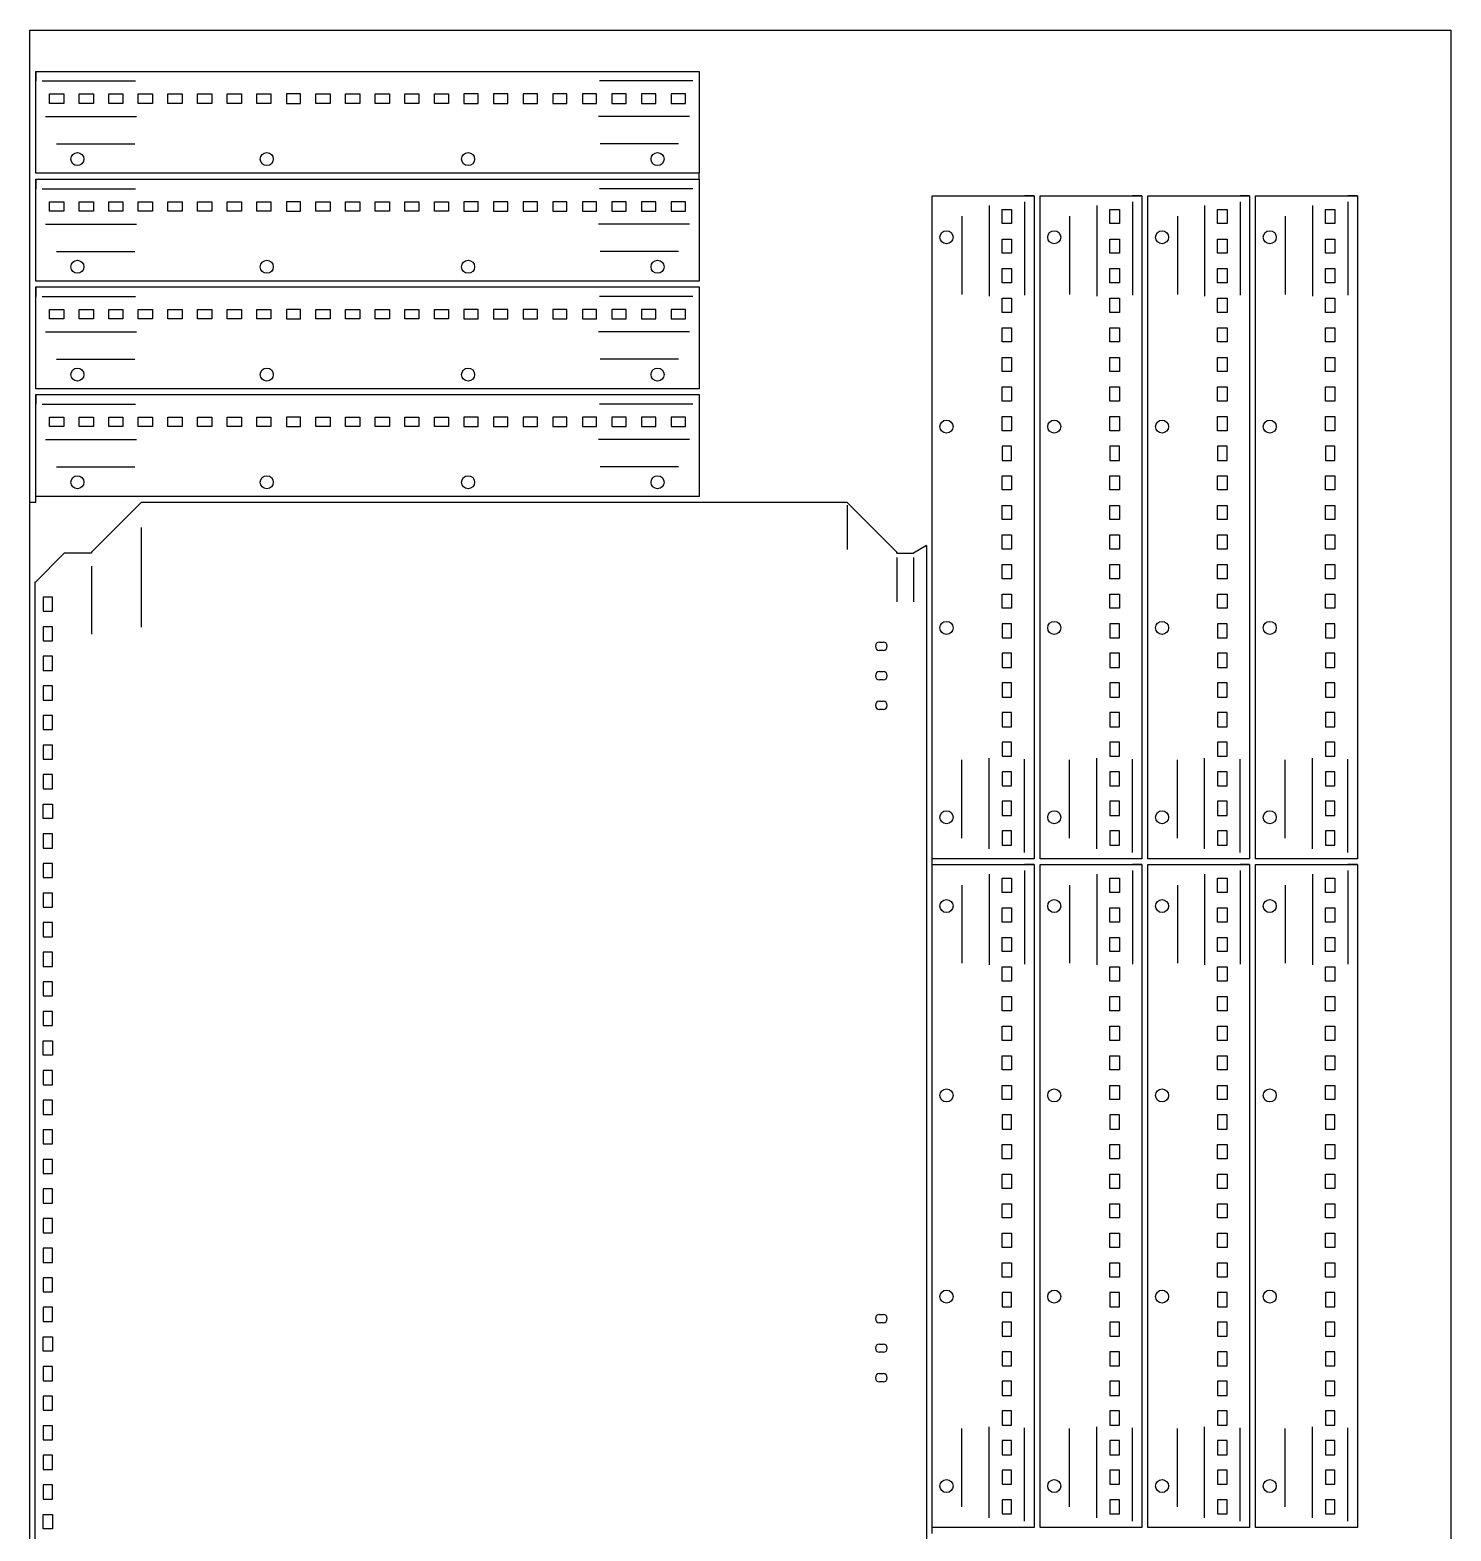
# Model space of a CAD drawing. Header units: millimetres. Extents: x 4422 to 11886, y 3045 to 5549.
# Drawn here: x 7563 to 8763, y 4177 to 5445 of the extents above; entities that cross this region are included whole.
import ezdxf

# ---------------------------------------------------------------- set-up
doc = ezdxf.new("R2010")
doc.units = ezdxf.units.MM

msp = doc.modelspace()

# ---------------------------------------------------------------- linework, layer by layer
for p, q in [((7563.1, 5444.9), (8763.1, 5444.9)), ((7563.1, 3044.9), (7563.1, 5444.9)), ((8763.1, 5444.9), (8763.1, 3044.9)), ((7568.1, 5409.9), (8128.1, 5409.9)), ((7568.1, 5323.9), (7568.1, 5409.9)), ((7568.1, 5409.9), (7568.1, 5401.9)), ((7573.3, 5401.9), (7652.2, 5401.9)), ((8122.9, 5401.9), (8044.1, 5401.9)), ((8128.1, 5409.9), (8128.1, 5323.9)), ((7568.1, 5348.9), (7568.1, 5371.9)), ((7576.3, 5371.9), (7653, 5371.9)), ((8120, 5371.9), (8043.3, 5371.9)), ((7568.1, 5323.9), (7568.1, 5348.9)), ((7585.4, 5348.9), (7651.6, 5348.9)), ((8110.8, 5348.9), (8044.7, 5348.9)), ((7568.1, 5323.9), (7568.1, 5335.9)), ((8128.1, 5323.9), (7568.1, 5323.9)), ((7568.1, 5318.9), (8128.1, 5318.9)), ((7568.1, 5232.9), (7568.1, 5318.9)), ((7568.1, 5318.9), (7568.1, 5310.9)), ((8128.1, 5318.9), (8128.1, 5323.9)), ((8128.1, 5318.9), (8128.1, 5232.9)), ((7573.3, 5310.9), (7652.2, 5310.9)), ((8122.9, 5310.9), (8044.1, 5310.9)), ((8325.1, 4744.9), (8325.1, 5304.9)), ((8325.1, 5304.9), (8411.1, 5304.9)), ((8325.1, 5304.9), (8350.1, 5304.9)), ((8325.1, 5304.9), (8337.1, 5304.9)), ((8350.1, 5304.9), (8373.1, 5304.9)), ((8411.1, 5304.9), (8403.1, 5304.9)), ((8411.1, 5304.9), (8411.1, 4744.9)), ((8416.1, 4744.9), (8416.1, 5304.9)), ((8416.1, 5304.9), (8502.1, 5304.9)), ((8416.1, 5304.9), (8441.1, 5304.9)), ((8416.1, 5304.9), (8428.1, 5304.9)), ((8441.1, 5304.9), (8464.1, 5304.9)), ((8502.1, 5304.9), (8494.1, 5304.9)), ((8502.1, 5304.9), (8502.1, 4744.9)), ((8507.1, 4744.9), (8507.1, 5304.9)), ((8507.1, 5304.9), (8593.1, 5304.9)), ((8507.1, 5304.9), (8532.1, 5304.9)), ((8507.1, 5304.9), (8519.1, 5304.9)), ((8532.1, 5304.9), (8555.1, 5304.9)), ((8593.1, 5304.9), (8585.1, 5304.9)), ((8593.1, 5304.9), (8593.1, 4744.9)), ((8598.1, 4744.9), (8598.1, 5304.9)), ((8598.1, 5304.9), (8684.1, 5304.9)), ((8598.1, 5304.9), (8623.1, 5304.9)), ((8598.1, 5304.9), (8610.1, 5304.9)), ((8623.1, 5304.9), (8646.1, 5304.9)), ((8684.1, 5304.9), (8676.1, 5304.9)), ((8684.1, 5304.9), (8684.1, 4744.9)), ((8350.1, 5287.6), (8350.1, 5221.5)), ((8373.1, 5296.8), (8373.1, 5220.1)), ((8403.1, 5299.8), (8403.1, 5220.9)), ((8441.1, 5287.6), (8441.1, 5221.5)), ((8464.1, 5296.8), (8464.1, 5220.1)), ((8494.1, 5299.8), (8494.1, 5220.9)), ((8532.1, 5287.6), (8532.1, 5221.5)), ((8555.1, 5296.8), (8555.1, 5220.1)), ((8585.1, 5299.8), (8585.1, 5220.9)), ((8623.1, 5287.6), (8623.1, 5221.5)), ((8646.1, 5296.8), (8646.1, 5220.1)), ((8676.1, 5299.8), (8676.1, 5220.9)), ((7568.1, 5257.9), (7568.1, 5280.9)), ((7576.3, 5280.9), (7653, 5280.9)), ((8120, 5280.9), (8043.3, 5280.9)), ((7568.1, 5232.9), (7568.1, 5257.9)), ((7585.4, 5257.9), (7651.6, 5257.9)), ((8110.8, 5257.9), (8044.7, 5257.9)), ((7568.1, 5232.9), (7568.1, 5244.9)), ((8128.1, 5232.9), (7568.1, 5232.9)), ((7568.1, 5227.9), (8128.1, 5227.9)), ((7568.1, 5141.9), (7568.1, 5227.9)), ((7568.1, 5227.9), (7568.1, 5219.9)), ((8128.1, 5227.9), (8128.1, 5141.9)), ((7573.3, 5219.9), (7652.2, 5219.9)), ((8122.9, 5219.9), (8044.1, 5219.9)), ((7568.1, 5166.9), (7568.1, 5189.9)), ((7576.3, 5189.9), (7653, 5189.9)), ((8120, 5189.9), (8043.3, 5189.9)), ((7568.1, 5141.9), (7568.1, 5166.9)), ((7585.4, 5166.9), (7651.6, 5166.9)), ((8110.8, 5166.9), (8044.7, 5166.9)), ((7568.1, 5141.9), (7568.1, 5153.9)), ((8128.1, 5141.9), (7568.1, 5141.9)), ((7568.1, 5136.9), (8128.1, 5136.9)), ((7568.1, 5050.9), (7568.1, 5136.9)), ((7568.1, 5136.9), (7568.1, 5128.9)), ((8128.1, 5136.9), (8128.1, 5050.9)), ((7573.3, 5128.9), (7652.2, 5128.9)), ((8122.9, 5128.9), (8044.1, 5128.9)), ((7568.1, 5075.9), (7568.1, 5098.9)), ((7576.3, 5098.9), (7653, 5098.9)), ((8120, 5098.9), (8043.3, 5098.9)), ((7568.1, 5050.9), (7568.1, 5075.9)), ((7585.4, 5075.9), (7651.6, 5075.9)), ((8110.8, 5075.9), (8044.7, 5075.9)), ((7568.1, 5050.9), (7568.1, 5062.9)), ((7568.1, 5045.9), (7568.1, 5050.9)), ((8128.1, 5050.9), (7568.1, 5050.9)), ((7568.1, 5045.9), (7563.1, 5045.9)), ((8253.1, 5045.9), (7657.1, 5045.9)), ((8295.1, 5003.9), (8253.1, 5045.9)), ((8253.1, 5043.5), (8253.1, 5006)), ((7657.1, 5024.8), (7657.1, 4940.4)), ((8320.1, 5009.4), (8309.1, 5002.9)), ((8320.1, 5009.4), (8320.1, 3085.4)), ((7567.1, 4977.9), (7592.1, 5002.9)), ((7615.1, 5002.9), (7592.1, 5002.9)), ((7615.1, 5003.9), (7615.1, 5002.9)), ((8295.1, 5002.9), (8295.1, 5003.9)), ((8295.1, 5003.9), (8295.1, 5002.9)), ((8295.1, 5002.9), (8309.1, 5002.9)), ((8295.1, 4999.4), (8295.1, 4961.9)), ((8309.1, 4999.4), (8309.1, 4961.9)), ((7615.1, 4991.9), (7615.1, 4934.6)), ((7567.1, 4978.9), (7567.1, 3116.9)), ((8350.1, 4762.3), (8350.1, 4828.4)), ((8373.1, 4753.1), (8373.1, 4829.8)), ((8403.1, 4750.1), (8403.1, 4829)), ((8441.1, 4762.3), (8441.1, 4828.4)), ((8464.1, 4753.1), (8464.1, 4829.8)), ((8494.1, 4750.1), (8494.1, 4829)), ((8532.1, 4762.3), (8532.1, 4828.4)), ((8555.1, 4753.1), (8555.1, 4829.8)), ((8585.1, 4750.1), (8585.1, 4829)), ((8623.1, 4762.3), (8623.1, 4828.4)), ((8646.1, 4753.1), (8646.1, 4829.8)), ((8676.1, 4750.1), (8676.1, 4829)), ((8325.1, 4739.9), (8325.1, 4744.9)), ((8411.1, 4744.9), (8325.1, 4744.9)), ((8502.1, 4744.9), (8416.1, 4744.9)), ((8593.1, 4744.9), (8507.1, 4744.9)), ((8684.1, 4744.9), (8598.1, 4744.9)), ((8325.1, 4179.9), (8325.1, 4739.9)), ((8325.1, 4739.9), (8411.1, 4739.9)), ((8325.1, 4739.9), (8350.1, 4739.9)), ((8325.1, 4739.9), (8337.1, 4739.9)), ((8350.1, 4739.9), (8373.1, 4739.9)), ((8373.1, 4731.8), (8373.1, 4655.1)), ((8411.1, 4739.9), (8403.1, 4739.9)), ((8403.1, 4734.8), (8403.1, 4655.9)), ((8411.1, 4739.9), (8411.1, 4179.9)), ((8416.1, 4179.9), (8416.1, 4739.9)), ((8416.1, 4739.9), (8502.1, 4739.9)), ((8416.1, 4739.9), (8441.1, 4739.9)), ((8416.1, 4739.9), (8428.1, 4739.9)), ((8441.1, 4739.9), (8464.1, 4739.9)), ((8464.1, 4731.8), (8464.1, 4655.1)), ((8502.1, 4739.9), (8494.1, 4739.9)), ((8494.1, 4734.8), (8494.1, 4655.9)), ((8502.1, 4739.9), (8502.1, 4179.9)), ((8507.1, 4179.9), (8507.1, 4739.9)), ((8507.1, 4739.9), (8593.1, 4739.9)), ((8507.1, 4739.9), (8532.1, 4739.9)), ((8507.1, 4739.9), (8519.1, 4739.9)), ((8532.1, 4739.9), (8555.1, 4739.9)), ((8555.1, 4731.8), (8555.1, 4655.1)), ((8593.1, 4739.9), (8585.1, 4739.9)), ((8585.1, 4734.8), (8585.1, 4655.9)), ((8593.1, 4739.9), (8593.1, 4179.9)), ((8598.1, 4179.9), (8598.1, 4739.9)), ((8598.1, 4739.9), (8684.1, 4739.9)), ((8598.1, 4739.9), (8623.1, 4739.9)), ((8598.1, 4739.9), (8610.1, 4739.9)), ((8623.1, 4739.9), (8646.1, 4739.9)), ((8646.1, 4731.8), (8646.1, 4655.1)), ((8684.1, 4739.9), (8676.1, 4739.9)), ((8676.1, 4734.8), (8676.1, 4655.9)), ((8684.1, 4739.9), (8684.1, 4179.9)), ((8350.1, 4722.6), (8350.1, 4656.5)), ((8441.1, 4722.6), (8441.1, 4656.5)), ((8532.1, 4722.6), (8532.1, 4656.5)), ((8623.1, 4722.6), (8623.1, 4656.5)), ((8350.1, 4197.3), (8350.1, 4263.4)), ((8373.1, 4188.1), (8373.1, 4264.8)), ((8403.1, 4185.1), (8403.1, 4264)), ((8441.1, 4197.3), (8441.1, 4263.4)), ((8464.1, 4188.1), (8464.1, 4264.8)), ((8494.1, 4185.1), (8494.1, 4264)), ((8532.1, 4197.3), (8532.1, 4263.4)), ((8555.1, 4188.1), (8555.1, 4264.8)), ((8585.1, 4185.1), (8585.1, 4264)), ((8623.1, 4197.3), (8623.1, 4263.4)), ((8646.1, 4188.1), (8646.1, 4264.8)), ((8676.1, 4185.1), (8676.1, 4264)), ((8325.1, 4174.9), (8325.1, 4179.9)), ((8411.1, 4179.9), (8325.1, 4179.9)), ((8502.1, 4179.9), (8416.1, 4179.9)), ((8593.1, 4179.9), (8507.1, 4179.9)), ((8684.1, 4179.9), (8598.1, 4179.9))]:
    msp.add_line(p, q)
at = {"color": 1}
for p, q in [((7657.1, 5045.9), (7615.1, 5003.9)), ((8320.1, 5008.4), (8320.1, 5009.4)), ((7615.1, 5003.9), (7615.1, 5002.9)), ((7567.1, 4977.9), (7567.1, 4920.4))]:
    msp.add_line(p, q, dxfattribs=at)
at = {"color": 0}
for points in [[(7591.6, 5382.9), (7579.6, 5382.9), (7579.6, 5390.9), (7591.6, 5390.9)], [(7616.6, 5382.9), (7604.6, 5382.9), (7604.6, 5390.9), (7616.6, 5390.9)], [(7641.6, 5382.9), (7629.6, 5382.9), (7629.6, 5390.9), (7641.6, 5390.9)], [(7666.6, 5382.9), (7654.6, 5382.9), (7654.6, 5390.9), (7666.6, 5390.9)], [(7691.6, 5382.9), (7679.6, 5382.9), (7679.6, 5390.9), (7691.6, 5390.9)], [(7716.6, 5382.9), (7704.6, 5382.9), (7704.6, 5390.9), (7716.6, 5390.9)], [(7741.6, 5382.9), (7729.6, 5382.9), (7729.6, 5390.9), (7741.6, 5390.9)], [(7766.6, 5382.9), (7754.6, 5382.9), (7754.6, 5390.9), (7766.6, 5390.9)], [(7779.6, 5382.9), (7791.6, 5382.9), (7791.6, 5390.9), (7779.6, 5390.9)], [(7816.6, 5382.9), (7804.6, 5382.9), (7804.6, 5390.9), (7816.6, 5390.9)], [(7841.6, 5382.9), (7829.6, 5382.9), (7829.6, 5390.9), (7841.6, 5390.9)], [(7866.6, 5382.9), (7854.6, 5382.9), (7854.6, 5390.9), (7866.6, 5390.9)], [(7891.6, 5382.9), (7879.6, 5382.9), (7879.6, 5390.9), (7891.6, 5390.9)], [(7916.6, 5382.9), (7904.6, 5382.9), (7904.6, 5390.9), (7916.6, 5390.9)], [(7929.6, 5382.9), (7941.6, 5382.9), (7941.6, 5390.9), (7929.6, 5390.9)], [(7954.6, 5382.9), (7966.6, 5382.9), (7966.6, 5390.9), (7954.6, 5390.9)], [(7979.6, 5382.9), (7991.6, 5382.9), (7991.6, 5390.9), (7979.6, 5390.9)], [(8004.6, 5382.9), (8016.6, 5382.9), (8016.6, 5390.9), (8004.6, 5390.9)], [(8029.6, 5382.9), (8041.6, 5382.9), (8041.6, 5390.9), (8029.6, 5390.9)], [(8054.6, 5382.9), (8066.6, 5382.9), (8066.6, 5390.9), (8054.6, 5390.9)], [(8079.6, 5382.9), (8091.6, 5382.9), (8091.6, 5390.9), (8079.6, 5390.9)], [(8104.6, 5382.9), (8116.6, 5382.9), (8116.6, 5390.9), (8104.6, 5390.9)], [(7591.6, 5291.9), (7579.6, 5291.9), (7579.6, 5299.9), (7591.6, 5299.9)], [(7616.6, 5291.9), (7604.6, 5291.9), (7604.6, 5299.9), (7616.6, 5299.9)], [(7641.6, 5291.9), (7629.6, 5291.9), (7629.6, 5299.9), (7641.6, 5299.9)], [(7666.6, 5291.9), (7654.6, 5291.9), (7654.6, 5299.9), (7666.6, 5299.9)], [(7691.6, 5291.9), (7679.6, 5291.9), (7679.6, 5299.9), (7691.6, 5299.9)], [(7716.6, 5291.9), (7704.6, 5291.9), (7704.6, 5299.9), (7716.6, 5299.9)], [(7741.6, 5291.9), (7729.6, 5291.9), (7729.6, 5299.9), (7741.6, 5299.9)], [(7766.6, 5291.9), (7754.6, 5291.9), (7754.6, 5299.9), (7766.6, 5299.9)], [(7779.6, 5291.9), (7791.6, 5291.9), (7791.6, 5299.9), (7779.6, 5299.9)], [(7816.6, 5291.9), (7804.6, 5291.9), (7804.6, 5299.9), (7816.6, 5299.9)], [(7841.6, 5291.9), (7829.6, 5291.9), (7829.6, 5299.9), (7841.6, 5299.9)], [(7866.6, 5291.9), (7854.6, 5291.9), (7854.6, 5299.9), (7866.6, 5299.9)], [(7891.6, 5291.9), (7879.6, 5291.9), (7879.6, 5299.9), (7891.6, 5299.9)], [(7916.6, 5291.9), (7904.6, 5291.9), (7904.6, 5299.9), (7916.6, 5299.9)], [(7929.6, 5291.9), (7941.6, 5291.9), (7941.6, 5299.9), (7929.6, 5299.9)], [(7954.6, 5291.9), (7966.6, 5291.9), (7966.6, 5299.9), (7954.6, 5299.9)], [(7979.6, 5291.9), (7991.6, 5291.9), (7991.6, 5299.9), (7979.6, 5299.9)], [(8004.6, 5291.9), (8016.6, 5291.9), (8016.6, 5299.9), (8004.6, 5299.9)], [(8029.6, 5291.9), (8041.6, 5291.9), (8041.6, 5299.9), (8029.6, 5299.9)], [(8054.6, 5291.9), (8066.6, 5291.9), (8066.6, 5299.9), (8054.6, 5299.9)], [(8079.6, 5291.9), (8091.6, 5291.9), (8091.6, 5299.9), (8079.6, 5299.9)], [(8104.6, 5291.9), (8116.6, 5291.9), (8116.6, 5299.9), (8104.6, 5299.9)], [(8384.1, 5281.4), (8384.1, 5293.4), (8392.1, 5293.4), (8392.1, 5281.4)], [(8475.1, 5281.4), (8475.1, 5293.4), (8483.1, 5293.4), (8483.1, 5281.4)], [(8566.1, 5281.4), (8566.1, 5293.4), (8574.1, 5293.4), (8574.1, 5281.4)], [(8657.1, 5281.4), (8657.1, 5293.4), (8665.1, 5293.4), (8665.1, 5281.4)], [(8384.1, 5256.4), (8384.1, 5268.4), (8392.1, 5268.4), (8392.1, 5256.4)], [(8475.1, 5256.4), (8475.1, 5268.4), (8483.1, 5268.4), (8483.1, 5256.4)], [(8566.1, 5256.4), (8566.1, 5268.4), (8574.1, 5268.4), (8574.1, 5256.4)], [(8657.1, 5256.4), (8657.1, 5268.4), (8665.1, 5268.4), (8665.1, 5256.4)], [(8384.1, 5231.4), (8384.1, 5243.4), (8392.1, 5243.4), (8392.1, 5231.4)], [(8475.1, 5231.4), (8475.1, 5243.4), (8483.1, 5243.4), (8483.1, 5231.4)], [(8566.1, 5231.4), (8566.1, 5243.4), (8574.1, 5243.4), (8574.1, 5231.4)], [(8657.1, 5231.4), (8657.1, 5243.4), (8665.1, 5243.4), (8665.1, 5231.4)], [(8384.1, 5206.4), (8384.1, 5218.4), (8392.1, 5218.4), (8392.1, 5206.4)], [(8475.1, 5206.4), (8475.1, 5218.4), (8483.1, 5218.4), (8483.1, 5206.4)], [(8566.1, 5206.4), (8566.1, 5218.4), (8574.1, 5218.4), (8574.1, 5206.4)], [(8657.1, 5206.4), (8657.1, 5218.4), (8665.1, 5218.4), (8665.1, 5206.4)], [(7591.6, 5200.9), (7579.6, 5200.9), (7579.6, 5208.9), (7591.6, 5208.9)], [(7616.6, 5200.9), (7604.6, 5200.9), (7604.6, 5208.9), (7616.6, 5208.9)], [(7641.6, 5200.9), (7629.6, 5200.9), (7629.6, 5208.9), (7641.6, 5208.9)], [(7666.6, 5200.9), (7654.6, 5200.9), (7654.6, 5208.9), (7666.6, 5208.9)], [(7691.6, 5200.9), (7679.6, 5200.9), (7679.6, 5208.9), (7691.6, 5208.9)], [(7716.6, 5200.9), (7704.6, 5200.9), (7704.6, 5208.9), (7716.6, 5208.9)], [(7741.6, 5200.9), (7729.6, 5200.9), (7729.6, 5208.9), (7741.6, 5208.9)], [(7766.6, 5200.9), (7754.6, 5200.9), (7754.6, 5208.9), (7766.6, 5208.9)], [(7779.6, 5200.9), (7791.6, 5200.9), (7791.6, 5208.9), (7779.6, 5208.9)], [(7816.6, 5200.9), (7804.6, 5200.9), (7804.6, 5208.9), (7816.6, 5208.9)], [(7841.6, 5200.9), (7829.6, 5200.9), (7829.6, 5208.9), (7841.6, 5208.9)], [(7866.6, 5200.9), (7854.6, 5200.9), (7854.6, 5208.9), (7866.6, 5208.9)], [(7891.6, 5200.9), (7879.6, 5200.9), (7879.6, 5208.9), (7891.6, 5208.9)], [(7916.6, 5200.9), (7904.6, 5200.9), (7904.6, 5208.9), (7916.6, 5208.9)], [(7929.6, 5200.9), (7941.6, 5200.9), (7941.6, 5208.9), (7929.6, 5208.9)], [(7954.6, 5200.9), (7966.6, 5200.9), (7966.6, 5208.9), (7954.6, 5208.9)], [(7979.6, 5200.9), (7991.6, 5200.9), (7991.6, 5208.9), (7979.6, 5208.9)], [(8004.6, 5200.9), (8016.6, 5200.9), (8016.6, 5208.9), (8004.6, 5208.9)], [(8029.6, 5200.9), (8041.6, 5200.9), (8041.6, 5208.9), (8029.6, 5208.9)], [(8054.6, 5200.9), (8066.6, 5200.9), (8066.6, 5208.9), (8054.6, 5208.9)], [(8079.6, 5200.9), (8091.6, 5200.9), (8091.6, 5208.9), (8079.6, 5208.9)], [(8104.6, 5200.9), (8116.6, 5200.9), (8116.6, 5208.9), (8104.6, 5208.9)], [(8384.1, 5181.4), (8384.1, 5193.4), (8392.1, 5193.4), (8392.1, 5181.4)], [(8475.1, 5181.4), (8475.1, 5193.4), (8483.1, 5193.4), (8483.1, 5181.4)], [(8566.1, 5181.4), (8566.1, 5193.4), (8574.1, 5193.4), (8574.1, 5181.4)], [(8657.1, 5181.4), (8657.1, 5193.4), (8665.1, 5193.4), (8665.1, 5181.4)], [(8384.1, 5156.4), (8384.1, 5168.4), (8392.1, 5168.4), (8392.1, 5156.4)], [(8475.1, 5156.4), (8475.1, 5168.4), (8483.1, 5168.4), (8483.1, 5156.4)], [(8566.1, 5156.4), (8566.1, 5168.4), (8574.1, 5168.4), (8574.1, 5156.4)], [(8657.1, 5156.4), (8657.1, 5168.4), (8665.1, 5168.4), (8665.1, 5156.4)], [(8384.1, 5131.4), (8384.1, 5143.4), (8392.1, 5143.4), (8392.1, 5131.4)], [(8475.1, 5131.4), (8475.1, 5143.4), (8483.1, 5143.4), (8483.1, 5131.4)], [(8566.1, 5131.4), (8566.1, 5143.4), (8574.1, 5143.4), (8574.1, 5131.4)], [(8657.1, 5131.4), (8657.1, 5143.4), (8665.1, 5143.4), (8665.1, 5131.4)], [(7591.6, 5109.9), (7579.6, 5109.9), (7579.6, 5117.9), (7591.6, 5117.9)], [(7616.6, 5109.9), (7604.6, 5109.9), (7604.6, 5117.9), (7616.6, 5117.9)], [(7641.6, 5109.9), (7629.6, 5109.9), (7629.6, 5117.9), (7641.6, 5117.9)], [(7666.6, 5109.9), (7654.6, 5109.9), (7654.6, 5117.9), (7666.6, 5117.9)], [(7691.6, 5109.9), (7679.6, 5109.9), (7679.6, 5117.9), (7691.6, 5117.9)], [(7716.6, 5109.9), (7704.6, 5109.9), (7704.6, 5117.9), (7716.6, 5117.9)], [(7741.6, 5109.9), (7729.6, 5109.9), (7729.6, 5117.9), (7741.6, 5117.9)], [(7766.6, 5109.9), (7754.6, 5109.9), (7754.6, 5117.9), (7766.6, 5117.9)], [(7779.6, 5109.9), (7791.6, 5109.9), (7791.6, 5117.9), (7779.6, 5117.9)], [(7816.6, 5109.9), (7804.6, 5109.9), (7804.6, 5117.9), (7816.6, 5117.9)], [(7841.6, 5109.9), (7829.6, 5109.9), (7829.6, 5117.9), (7841.6, 5117.9)], [(7866.6, 5109.9), (7854.6, 5109.9), (7854.6, 5117.9), (7866.6, 5117.9)], [(7891.6, 5109.9), (7879.6, 5109.9), (7879.6, 5117.9), (7891.6, 5117.9)], [(7916.6, 5109.9), (7904.6, 5109.9), (7904.6, 5117.9), (7916.6, 5117.9)], [(7929.6, 5109.9), (7941.6, 5109.9), (7941.6, 5117.9), (7929.6, 5117.9)], [(7954.6, 5109.9), (7966.6, 5109.9), (7966.6, 5117.9), (7954.6, 5117.9)], [(7979.6, 5109.9), (7991.6, 5109.9), (7991.6, 5117.9), (7979.6, 5117.9)], [(8004.6, 5109.9), (8016.6, 5109.9), (8016.6, 5117.9), (8004.6, 5117.9)], [(8029.6, 5109.9), (8041.6, 5109.9), (8041.6, 5117.9), (8029.6, 5117.9)], [(8054.6, 5109.9), (8066.6, 5109.9), (8066.6, 5117.9), (8054.6, 5117.9)], [(8079.6, 5109.9), (8091.6, 5109.9), (8091.6, 5117.9), (8079.6, 5117.9)], [(8104.6, 5109.9), (8116.6, 5109.9), (8116.6, 5117.9), (8104.6, 5117.9)], [(8384.1, 5106.4), (8384.1, 5118.4), (8392.1, 5118.4), (8392.1, 5106.4)], [(8475.1, 5106.4), (8475.1, 5118.4), (8483.1, 5118.4), (8483.1, 5106.4)], [(8566.1, 5106.4), (8566.1, 5118.4), (8574.1, 5118.4), (8574.1, 5106.4)], [(8657.1, 5106.4), (8657.1, 5118.4), (8665.1, 5118.4), (8665.1, 5106.4)], [(8384.1, 5093.4), (8384.1, 5081.4), (8392.1, 5081.4), (8392.1, 5093.4)], [(8475.1, 5093.4), (8475.1, 5081.4), (8483.1, 5081.4), (8483.1, 5093.4)], [(8566.1, 5093.4), (8566.1, 5081.4), (8574.1, 5081.4), (8574.1, 5093.4)], [(8657.1, 5093.4), (8657.1, 5081.4), (8665.1, 5081.4), (8665.1, 5093.4)], [(8384.1, 5056.4), (8384.1, 5068.4), (8392.1, 5068.4), (8392.1, 5056.4)], [(8475.1, 5056.4), (8475.1, 5068.4), (8483.1, 5068.4), (8483.1, 5056.4)], [(8566.1, 5056.4), (8566.1, 5068.4), (8574.1, 5068.4), (8574.1, 5056.4)], [(8657.1, 5056.4), (8657.1, 5068.4), (8665.1, 5068.4), (8665.1, 5056.4)], [(8384.1, 5031.4), (8384.1, 5043.4), (8392.1, 5043.4), (8392.1, 5031.4)], [(8475.1, 5031.4), (8475.1, 5043.4), (8483.1, 5043.4), (8483.1, 5031.4)], [(8566.1, 5031.4), (8566.1, 5043.4), (8574.1, 5043.4), (8574.1, 5031.4)], [(8657.1, 5031.4), (8657.1, 5043.4), (8665.1, 5043.4), (8665.1, 5031.4)], [(8384.1, 5006.4), (8384.1, 5018.4), (8392.1, 5018.4), (8392.1, 5006.4)], [(8475.1, 5006.4), (8475.1, 5018.4), (8483.1, 5018.4), (8483.1, 5006.4)], [(8566.1, 5006.4), (8566.1, 5018.4), (8574.1, 5018.4), (8574.1, 5006.4)], [(8657.1, 5006.4), (8657.1, 5018.4), (8665.1, 5018.4), (8665.1, 5006.4)], [(8384.1, 4981.4), (8384.1, 4993.4), (8392.1, 4993.4), (8392.1, 4981.4)], [(8475.1, 4981.4), (8475.1, 4993.4), (8483.1, 4993.4), (8483.1, 4981.4)], [(8566.1, 4981.4), (8566.1, 4993.4), (8574.1, 4993.4), (8574.1, 4981.4)], [(8657.1, 4981.4), (8657.1, 4993.4), (8665.1, 4993.4), (8665.1, 4981.4)], [(7582.1, 4953.9), (7582.1, 4965.9), (7574.1, 4965.9), (7574.1, 4953.9)], [(8384.1, 4956.4), (8384.1, 4968.4), (8392.1, 4968.4), (8392.1, 4956.4)], [(8475.1, 4956.4), (8475.1, 4968.4), (8483.1, 4968.4), (8483.1, 4956.4)], [(8566.1, 4956.4), (8566.1, 4968.4), (8574.1, 4968.4), (8574.1, 4956.4)], [(8657.1, 4956.4), (8657.1, 4968.4), (8665.1, 4968.4), (8665.1, 4956.4)], [(7582.1, 4928.9), (7582.1, 4940.9), (7574.1, 4940.9), (7574.1, 4928.9)], [(8384.1, 4943.4), (8384.1, 4931.4), (8392.1, 4931.4), (8392.1, 4943.4)], [(8475.1, 4943.4), (8475.1, 4931.4), (8483.1, 4931.4), (8483.1, 4943.4)], [(8566.1, 4943.4), (8566.1, 4931.4), (8574.1, 4931.4), (8574.1, 4943.4)], [(8657.1, 4943.4), (8657.1, 4931.4), (8665.1, 4931.4), (8665.1, 4943.4)], [(7582.1, 4903.9), (7582.1, 4915.9), (7574.1, 4915.9), (7574.1, 4903.9)], [(8384.1, 4918.4), (8384.1, 4906.4), (8392.1, 4906.4), (8392.1, 4918.4)], [(8475.1, 4918.4), (8475.1, 4906.4), (8483.1, 4906.4), (8483.1, 4918.4)], [(8566.1, 4918.4), (8566.1, 4906.4), (8574.1, 4906.4), (8574.1, 4918.4)], [(8657.1, 4918.4), (8657.1, 4906.4), (8665.1, 4906.4), (8665.1, 4918.4)], [(7582.1, 4878.9), (7582.1, 4890.9), (7574.1, 4890.9), (7574.1, 4878.9)], [(8384.1, 4893.4), (8384.1, 4881.4), (8392.1, 4881.4), (8392.1, 4893.4)], [(8475.1, 4893.4), (8475.1, 4881.4), (8483.1, 4881.4), (8483.1, 4893.4)], [(8566.1, 4893.4), (8566.1, 4881.4), (8574.1, 4881.4), (8574.1, 4893.4)], [(8657.1, 4893.4), (8657.1, 4881.4), (8665.1, 4881.4), (8665.1, 4893.4)], [(7582.1, 4853.9), (7582.1, 4865.9), (7574.1, 4865.9), (7574.1, 4853.9)], [(8384.1, 4868.4), (8384.1, 4856.4), (8392.1, 4856.4), (8392.1, 4868.4)], [(8475.1, 4868.4), (8475.1, 4856.4), (8483.1, 4856.4), (8483.1, 4868.4)], [(8566.1, 4868.4), (8566.1, 4856.4), (8574.1, 4856.4), (8574.1, 4868.4)], [(8657.1, 4868.4), (8657.1, 4856.4), (8665.1, 4856.4), (8665.1, 4868.4)], [(7582.1, 4828.9), (7582.1, 4840.9), (7574.1, 4840.9), (7574.1, 4828.9)], [(8384.1, 4843.4), (8384.1, 4831.4), (8392.1, 4831.4), (8392.1, 4843.4)], [(8475.1, 4843.4), (8475.1, 4831.4), (8483.1, 4831.4), (8483.1, 4843.4)], [(8566.1, 4843.4), (8566.1, 4831.4), (8574.1, 4831.4), (8574.1, 4843.4)], [(8657.1, 4843.4), (8657.1, 4831.4), (8665.1, 4831.4), (8665.1, 4843.4)], [(8384.1, 4818.4), (8384.1, 4806.4), (8392.1, 4806.4), (8392.1, 4818.4)], [(8475.1, 4818.4), (8475.1, 4806.4), (8483.1, 4806.4), (8483.1, 4818.4)], [(8566.1, 4818.4), (8566.1, 4806.4), (8574.1, 4806.4), (8574.1, 4818.4)], [(8657.1, 4818.4), (8657.1, 4806.4), (8665.1, 4806.4), (8665.1, 4818.4)], [(7582.1, 4803.9), (7582.1, 4815.9), (7574.1, 4815.9), (7574.1, 4803.9)], [(8384.1, 4793.4), (8384.1, 4781.4), (8392.1, 4781.4), (8392.1, 4793.4)], [(8475.1, 4793.4), (8475.1, 4781.4), (8483.1, 4781.4), (8483.1, 4793.4)], [(8566.1, 4793.4), (8566.1, 4781.4), (8574.1, 4781.4), (8574.1, 4793.4)], [(8657.1, 4793.4), (8657.1, 4781.4), (8665.1, 4781.4), (8665.1, 4793.4)], [(7582.1, 4790.9), (7582.1, 4778.9), (7574.1, 4778.9), (7574.1, 4790.9)], [(8384.1, 4768.4), (8384.1, 4756.4), (8392.1, 4756.4), (8392.1, 4768.4)], [(8475.1, 4768.4), (8475.1, 4756.4), (8483.1, 4756.4), (8483.1, 4768.4)], [(8566.1, 4768.4), (8566.1, 4756.4), (8574.1, 4756.4), (8574.1, 4768.4)], [(8657.1, 4768.4), (8657.1, 4756.4), (8665.1, 4756.4), (8665.1, 4768.4)], [(7582.1, 4753.9), (7582.1, 4765.9), (7574.1, 4765.9), (7574.1, 4753.9)], [(7582.1, 4728.9), (7582.1, 4740.9), (7574.1, 4740.9), (7574.1, 4728.9)], [(8384.1, 4716.4), (8384.1, 4728.4), (8392.1, 4728.4), (8392.1, 4716.4)], [(8475.1, 4716.4), (8475.1, 4728.4), (8483.1, 4728.4), (8483.1, 4716.4)], [(8566.1, 4716.4), (8566.1, 4728.4), (8574.1, 4728.4), (8574.1, 4716.4)], [(8657.1, 4716.4), (8657.1, 4728.4), (8665.1, 4728.4), (8665.1, 4716.4)], [(7582.1, 4703.9), (7582.1, 4715.9), (7574.1, 4715.9), (7574.1, 4703.9)], [(8384.1, 4691.4), (8384.1, 4703.4), (8392.1, 4703.4), (8392.1, 4691.4)], [(8475.1, 4691.4), (8475.1, 4703.4), (8483.1, 4703.4), (8483.1, 4691.4)], [(8566.1, 4691.4), (8566.1, 4703.4), (8574.1, 4703.4), (8574.1, 4691.4)], [(8657.1, 4691.4), (8657.1, 4703.4), (8665.1, 4703.4), (8665.1, 4691.4)], [(7582.1, 4678.9), (7582.1, 4690.9), (7574.1, 4690.9), (7574.1, 4678.9)], [(8384.1, 4666.4), (8384.1, 4678.4), (8392.1, 4678.4), (8392.1, 4666.4)], [(8475.1, 4666.4), (8475.1, 4678.4), (8483.1, 4678.4), (8483.1, 4666.4)], [(8566.1, 4666.4), (8566.1, 4678.4), (8574.1, 4678.4), (8574.1, 4666.4)], [(8657.1, 4666.4), (8657.1, 4678.4), (8665.1, 4678.4), (8665.1, 4666.4)], [(7582.1, 4653.9), (7582.1, 4665.9), (7574.1, 4665.9), (7574.1, 4653.9)], [(7582.1, 4628.9), (7582.1, 4640.9), (7574.1, 4640.9), (7574.1, 4628.9)], [(8384.1, 4641.4), (8384.1, 4653.4), (8392.1, 4653.4), (8392.1, 4641.4)], [(8475.1, 4641.4), (8475.1, 4653.4), (8483.1, 4653.4), (8483.1, 4641.4)], [(8566.1, 4641.4), (8566.1, 4653.4), (8574.1, 4653.4), (8574.1, 4641.4)], [(8657.1, 4641.4), (8657.1, 4653.4), (8665.1, 4653.4), (8665.1, 4641.4)], [(8384.1, 4616.4), (8384.1, 4628.4), (8392.1, 4628.4), (8392.1, 4616.4)], [(8475.1, 4616.4), (8475.1, 4628.4), (8483.1, 4628.4), (8483.1, 4616.4)], [(8566.1, 4616.4), (8566.1, 4628.4), (8574.1, 4628.4), (8574.1, 4616.4)], [(8657.1, 4616.4), (8657.1, 4628.4), (8665.1, 4628.4), (8665.1, 4616.4)], [(7582.1, 4603.9), (7582.1, 4615.9), (7574.1, 4615.9), (7574.1, 4603.9)], [(8384.1, 4591.4), (8384.1, 4603.4), (8392.1, 4603.4), (8392.1, 4591.4)], [(8475.1, 4591.4), (8475.1, 4603.4), (8483.1, 4603.4), (8483.1, 4591.4)], [(8566.1, 4591.4), (8566.1, 4603.4), (8574.1, 4603.4), (8574.1, 4591.4)], [(8657.1, 4591.4), (8657.1, 4603.4), (8665.1, 4603.4), (8665.1, 4591.4)], [(7582.1, 4590.9), (7582.1, 4578.9), (7574.1, 4578.9), (7574.1, 4590.9)], [(8384.1, 4566.4), (8384.1, 4578.4), (8392.1, 4578.4), (8392.1, 4566.4)], [(8475.1, 4566.4), (8475.1, 4578.4), (8483.1, 4578.4), (8483.1, 4566.4)], [(8566.1, 4566.4), (8566.1, 4578.4), (8574.1, 4578.4), (8574.1, 4566.4)], [(8657.1, 4566.4), (8657.1, 4578.4), (8665.1, 4578.4), (8665.1, 4566.4)], [(7582.1, 4553.9), (7582.1, 4565.9), (7574.1, 4565.9), (7574.1, 4553.9)], [(8384.1, 4541.4), (8384.1, 4553.4), (8392.1, 4553.4), (8392.1, 4541.4)], [(8475.1, 4541.4), (8475.1, 4553.4), (8483.1, 4553.4), (8483.1, 4541.4)], [(8566.1, 4541.4), (8566.1, 4553.4), (8574.1, 4553.4), (8574.1, 4541.4)], [(8657.1, 4541.4), (8657.1, 4553.4), (8665.1, 4553.4), (8665.1, 4541.4)], [(7582.1, 4528.9), (7582.1, 4540.9), (7574.1, 4540.9), (7574.1, 4528.9)], [(8384.1, 4528.4), (8384.1, 4516.4), (8392.1, 4516.4), (8392.1, 4528.4)], [(8475.1, 4528.4), (8475.1, 4516.4), (8483.1, 4516.4), (8483.1, 4528.4)], [(8566.1, 4528.4), (8566.1, 4516.4), (8574.1, 4516.4), (8574.1, 4528.4)], [(8657.1, 4528.4), (8657.1, 4516.4), (8665.1, 4516.4), (8665.1, 4528.4)], [(7582.1, 4503.9), (7582.1, 4515.9), (7574.1, 4515.9), (7574.1, 4503.9)], [(8384.1, 4491.4), (8384.1, 4503.4), (8392.1, 4503.4), (8392.1, 4491.4)], [(8475.1, 4491.4), (8475.1, 4503.4), (8483.1, 4503.4), (8483.1, 4491.4)], [(8566.1, 4491.4), (8566.1, 4503.4), (8574.1, 4503.4), (8574.1, 4491.4)], [(8657.1, 4491.4), (8657.1, 4503.4), (8665.1, 4503.4), (8665.1, 4491.4)], [(7582.1, 4478.9), (7582.1, 4490.9), (7574.1, 4490.9), (7574.1, 4478.9)], [(8384.1, 4466.4), (8384.1, 4478.4), (8392.1, 4478.4), (8392.1, 4466.4)], [(8475.1, 4466.4), (8475.1, 4478.4), (8483.1, 4478.4), (8483.1, 4466.4)], [(8566.1, 4466.4), (8566.1, 4478.4), (8574.1, 4478.4), (8574.1, 4466.4)], [(8657.1, 4466.4), (8657.1, 4478.4), (8665.1, 4478.4), (8665.1, 4466.4)], [(7582.1, 4453.9), (7582.1, 4465.9), (7574.1, 4465.9), (7574.1, 4453.9)], [(8384.1, 4441.4), (8384.1, 4453.4), (8392.1, 4453.4), (8392.1, 4441.4)], [(8475.1, 4441.4), (8475.1, 4453.4), (8483.1, 4453.4), (8483.1, 4441.4)], [(8566.1, 4441.4), (8566.1, 4453.4), (8574.1, 4453.4), (8574.1, 4441.4)], [(8657.1, 4441.4), (8657.1, 4453.4), (8665.1, 4453.4), (8665.1, 4441.4)], [(7582.1, 4428.9), (7582.1, 4440.9), (7574.1, 4440.9), (7574.1, 4428.9)], [(8384.1, 4416.4), (8384.1, 4428.4), (8392.1, 4428.4), (8392.1, 4416.4)], [(8475.1, 4416.4), (8475.1, 4428.4), (8483.1, 4428.4), (8483.1, 4416.4)], [(8566.1, 4416.4), (8566.1, 4428.4), (8574.1, 4428.4), (8574.1, 4416.4)], [(8657.1, 4416.4), (8657.1, 4428.4), (8665.1, 4428.4), (8665.1, 4416.4)], [(7582.1, 4403.9), (7582.1, 4415.9), (7574.1, 4415.9), (7574.1, 4403.9)], [(8384.1, 4391.4), (8384.1, 4403.4), (8392.1, 4403.4), (8392.1, 4391.4)], [(8475.1, 4391.4), (8475.1, 4403.4), (8483.1, 4403.4), (8483.1, 4391.4)], [(8566.1, 4391.4), (8566.1, 4403.4), (8574.1, 4403.4), (8574.1, 4391.4)], [(8657.1, 4391.4), (8657.1, 4403.4), (8665.1, 4403.4), (8665.1, 4391.4)], [(7582.1, 4378.9), (7582.1, 4390.9), (7574.1, 4390.9), (7574.1, 4378.9)], [(8384.1, 4378.4), (8384.1, 4366.4), (8392.1, 4366.4), (8392.1, 4378.4)], [(8475.1, 4378.4), (8475.1, 4366.4), (8483.1, 4366.4), (8483.1, 4378.4)], [(8566.1, 4378.4), (8566.1, 4366.4), (8574.1, 4366.4), (8574.1, 4378.4)], [(8657.1, 4378.4), (8657.1, 4366.4), (8665.1, 4366.4), (8665.1, 4378.4)], [(7582.1, 4353.9), (7582.1, 4365.9), (7574.1, 4365.9), (7574.1, 4353.9)], [(8384.1, 4353.4), (8384.1, 4341.4), (8392.1, 4341.4), (8392.1, 4353.4)], [(8475.1, 4353.4), (8475.1, 4341.4), (8483.1, 4341.4), (8483.1, 4353.4)], [(8566.1, 4353.4), (8566.1, 4341.4), (8574.1, 4341.4), (8574.1, 4353.4)], [(8657.1, 4353.4), (8657.1, 4341.4), (8665.1, 4341.4), (8665.1, 4353.4)], [(7582.1, 4340.9), (7582.1, 4328.9), (7574.1, 4328.9), (7574.1, 4340.9)], [(8384.1, 4328.4), (8384.1, 4316.4), (8392.1, 4316.4), (8392.1, 4328.4)], [(8475.1, 4328.4), (8475.1, 4316.4), (8483.1, 4316.4), (8483.1, 4328.4)], [(8566.1, 4328.4), (8566.1, 4316.4), (8574.1, 4316.4), (8574.1, 4328.4)], [(8657.1, 4328.4), (8657.1, 4316.4), (8665.1, 4316.4), (8665.1, 4328.4)], [(7582.1, 4303.9), (7582.1, 4315.9), (7574.1, 4315.9), (7574.1, 4303.9)], [(8384.1, 4303.4), (8384.1, 4291.4), (8392.1, 4291.4), (8392.1, 4303.4)], [(8475.1, 4303.4), (8475.1, 4291.4), (8483.1, 4291.4), (8483.1, 4303.4)], [(8566.1, 4303.4), (8566.1, 4291.4), (8574.1, 4291.4), (8574.1, 4303.4)], [(8657.1, 4303.4), (8657.1, 4291.4), (8665.1, 4291.4), (8665.1, 4303.4)], [(7582.1, 4278.9), (7582.1, 4290.9), (7574.1, 4290.9), (7574.1, 4278.9)], [(8384.1, 4278.4), (8384.1, 4266.4), (8392.1, 4266.4), (8392.1, 4278.4)], [(8475.1, 4278.4), (8475.1, 4266.4), (8483.1, 4266.4), (8483.1, 4278.4)], [(8566.1, 4278.4), (8566.1, 4266.4), (8574.1, 4266.4), (8574.1, 4278.4)], [(8657.1, 4278.4), (8657.1, 4266.4), (8665.1, 4266.4), (8665.1, 4278.4)], [(7582.1, 4253.9), (7582.1, 4265.9), (7574.1, 4265.9), (7574.1, 4253.9)], [(8384.1, 4253.4), (8384.1, 4241.4), (8392.1, 4241.4), (8392.1, 4253.4)], [(8475.1, 4253.4), (8475.1, 4241.4), (8483.1, 4241.4), (8483.1, 4253.4)], [(8566.1, 4253.4), (8566.1, 4241.4), (8574.1, 4241.4), (8574.1, 4253.4)], [(8657.1, 4253.4), (8657.1, 4241.4), (8665.1, 4241.4), (8665.1, 4253.4)], [(7582.1, 4228.9), (7582.1, 4240.9), (7574.1, 4240.9), (7574.1, 4228.9)], [(8384.1, 4228.4), (8384.1, 4216.4), (8392.1, 4216.4), (8392.1, 4228.4)], [(8475.1, 4228.4), (8475.1, 4216.4), (8483.1, 4216.4), (8483.1, 4228.4)], [(8566.1, 4228.4), (8566.1, 4216.4), (8574.1, 4216.4), (8574.1, 4228.4)], [(8657.1, 4228.4), (8657.1, 4216.4), (8665.1, 4216.4), (8665.1, 4228.4)], [(7582.1, 4203.9), (7582.1, 4215.9), (7574.1, 4215.9), (7574.1, 4203.9)], [(8384.1, 4203.4), (8384.1, 4191.4), (8392.1, 4191.4), (8392.1, 4203.4)], [(8475.1, 4203.4), (8475.1, 4191.4), (8483.1, 4191.4), (8483.1, 4203.4)], [(8566.1, 4203.4), (8566.1, 4191.4), (8574.1, 4191.4), (8574.1, 4203.4)], [(8657.1, 4203.4), (8657.1, 4191.4), (8665.1, 4191.4), (8665.1, 4203.4)], [(7582.1, 4190.9), (7582.1, 4178.9), (7574.1, 4178.9), (7574.1, 4190.9)]]:
    msp.add_lwpolyline(points, close=True, dxfattribs=at)
at = {"color": 1}
msp.add_lwpolyline([(7567.1, 4978.9), (7567.1, 4978.9)], close=True, dxfattribs=at)
for points in [[(7567.1, 4977.9), (7567.1, 4976.9)], [(7567.1, 4920.4), (7567.1, 4088.4)]]:
    msp.add_lwpolyline(points, dxfattribs=at)
for points in [[(8280.6, 4927.9), (8283.6, 4927.9)], [(8283.6, 4920.9), (8280.6, 4920.9)], [(8280.6, 4902.9), (8283.6, 4902.9)], [(8283.6, 4895.9), (8280.6, 4895.9)], [(8280.6, 4877.9), (8283.6, 4877.9)], [(8283.6, 4870.9), (8280.6, 4870.9)], [(8280.6, 4359.9), (8283.6, 4359.9)], [(8283.6, 4352.9), (8280.6, 4352.9)], [(8280.6, 4334.9), (8283.6, 4334.9)], [(8283.6, 4327.9), (8280.6, 4327.9)], [(8280.6, 4309.9), (8283.6, 4309.9)], [(8283.6, 4302.9), (8280.6, 4302.9)]]:
    msp.add_lwpolyline(points)
for centre in [(7603.1, 5335.9), (7763.1, 5335.9), (7933.1, 5335.9), (8093.1, 5335.9), (8337.1, 5269.9), (8428.1, 5269.9), (8519.1, 5269.9), (8610.1, 5269.9), (7603.1, 5244.9), (7763.1, 5244.9), (7933.1, 5244.9), (8093.1, 5244.9), (7603.1, 5153.9), (7763.1, 5153.9), (7933.1, 5153.9), (8093.1, 5153.9), (8337.1, 5109.9), (8428.1, 5109.9), (8519.1, 5109.9), (8610.1, 5109.9), (7603.1, 5062.9), (7763.1, 5062.9), (7933.1, 5062.9), (8093.1, 5062.9), (8337.1, 4939.9), (8428.1, 4939.9), (8519.1, 4939.9), (8610.1, 4939.9), (8337.1, 4779.9), (8428.1, 4779.9), (8519.1, 4779.9), (8610.1, 4779.9), (8337.1, 4704.9), (8428.1, 4704.9), (8519.1, 4704.9), (8610.1, 4704.9), (8337.1, 4544.9), (8428.1, 4544.9), (8519.1, 4544.9), (8610.1, 4544.9), (8337.1, 4374.9), (8428.1, 4374.9), (8519.1, 4374.9), (8610.1, 4374.9), (8337.1, 4214.9), (8428.1, 4214.9), (8519.1, 4214.9), (8610.1, 4214.9)]:
    msp.add_circle(centre, 5.5)
for centre, start, end in [((8280.6, 4924.4), 90, 270), ((8283.6, 4924.4), 270, 90), ((8280.6, 4899.4), 90, 270), ((8283.6, 4899.4), 270, 90), ((8280.6, 4874.4), 90, 270), ((8283.6, 4874.4), 270, 90), ((8280.6, 4356.4), 90, 270), ((8283.6, 4356.4), 270, 90), ((8280.6, 4331.4), 90, 270), ((8283.6, 4331.4), 270, 90), ((8280.6, 4306.4), 90, 270), ((8283.6, 4306.4), 270, 90)]:
    msp.add_arc(centre, 3.5, start, end)

doc.saveas('drawing.dxf')
